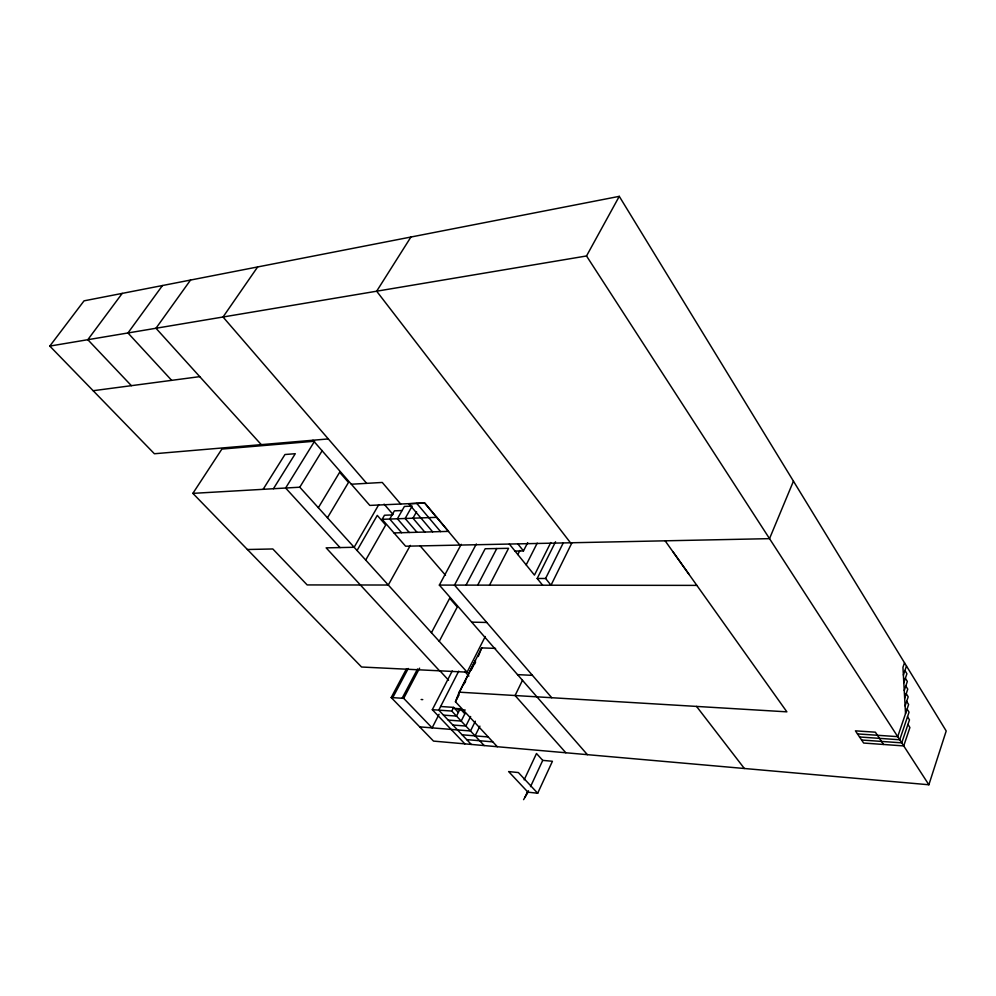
<?xml version="1.0" encoding="UTF-8"?>
<svg xmlns="http://www.w3.org/2000/svg" width="996" height="996" viewBox="0 0 996 996"><rect width="100%" height="100%" fill="white"/><g stroke="black" fill="none" stroke-linecap="round" stroke-linejoin="round"><path stroke-width="1.49" d="M406.418 668.938L391.204 697.549L433.509 741.099L928.87 784.761L946.2 730.977L619.275 196.349L84.05 300.842L49.8 346.085L154.392 453.753L328.307 438.925M904.679 698.208L907.767 689.145L905.8 685.958M905.103 705.915L908.203 696.839L906.223 693.664M903.82 682.758L906.92 673.744L904.941 670.52M904.244 690.489L907.344 681.451L905.364 678.251M903.384 675.027L906.485 666.038M904.505 662.801L902.949 667.295L905.538 713.622M497.328 746.726L455.458 701.744L459.243 692.17L481.715 647.898L495.61 648.384M473.872 664.556L475.453 660.597L458.558 693.888M478.254 656.501L481.715 647.898M793.451 481.168L769.522 538.649L405.596 546.206L382.14 519.327L384.481 515.231L392.088 514.944M537.691 793.239L518.393 772.56L508.62 771.576L527.955 792.169L537.691 793.239L552.431 761.28L542.733 760.371L536.495 753.511L524.17 779.831M524.855 797.485L527.407 791.994M527.183 793.501L528.465 790.749M530.532 786.641L542.733 760.371M522.477 680.305L515.081 695.519L565.84 752.764M475.092 735.87L479.91 726.134M571.866 542.932L551.012 585.212L545.596 578.477L537.18 578.489L555.544 541.762M545.596 578.477L563.226 542.957M475.341 721.216L470.498 730.977L419.69 726.868M470.635 716.498L465.867 726.047L452.881 725.026M465.319 712.887L461.198 721.079L448.212 720.096M550.776 542.571L534.454 575.115L509.342 544.053M464.858 713.783L460.189 708.779L456.504 716.087L443.506 715.128M456.554 698.968L458.658 694.835M464.248 683.804L465.655 681.04M471.245 670.009L473.349 665.876M455.458 701.744L458.932 694.897M474.208 664.78L475.602 662.041M452.246 670.955L432.326 709.675L451.786 711.057L453.641 707.384L458.359 712.426M526.187 564.894L537.205 543.156M340.034 547.576L285.628 488.028L314.587 441.228L221.884 449.072L192.875 493.369L361.548 667.009L467.136 672.163L485.264 636.519M439.074 714.281L432.127 727.877L403.691 698.358L391.204 697.549M515.007 551.062L523.46 550.913L527.681 542.671M517.82 554.535L519.912 550.452M458.733 671.13L438.763 710.136L471.257 744.435M489.534 585.138L508.57 548.31L485.164 548.746L466.028 585.113M477.707 585.125L496.792 548.535M439.248 641.337L457.289 606.975L449.682 598.272L431.442 632.709M402.11 698.258L417.585 668.926M403.691 698.358L419.59 668.179M476.325 543.99L454.512 585.1L551.747 697.723M392.748 697.648L408.248 668.478M587.391 754.669L439.361 585.088L461.235 544.302M49.8 346.085L586.52 255.972L619.275 196.349M410.34 545.385L388.291 585.025L307.166 584.926L272.817 548.97L247.394 549.506M416.577 511.745L412.954 518.206L424.769 532.051M365.706 560.063L385.689 525.017L377.272 515.38L357.054 550.489M378.779 504.648L354.14 547.277L326.153 547.862L439.547 670.818M523.585 799.651L527.955 792.169M327.46 517.783L348.488 482.438L339.636 472.303L318.346 507.711M192.875 493.369L299.784 487.206L322.293 450.516M273.427 488.725L295.264 453.715L284.968 454.512L263.118 489.322M410.925 237.023L376.662 291.206L570.471 542.783M257.653 266.94L223.029 317.002L366.665 483.346M190.547 280.038L155.974 328.257L261.276 444.639M162.473 285.528L127.961 332.963L171.661 380.348M122.222 293.384L87.822 339.698L131.385 385.676M93.163 390.718L199.748 376.637M351.339 484.23L382.252 482.45L400.678 504.026M402.085 510.525L394.416 510.848L389.735 519.053L401.6 532.711M382.14 519.327L436.783 517.335M394.005 532.922L448.561 531.378L424.806 503.055L408.821 503.764L432.638 531.827M439.361 585.088L696.851 585.387M471.718 622.151L486.77 622.463M517.522 674.628L532.437 675.35M459.243 692.17L786.865 711.841L665.129 540.816M421.146 699.503L422.752 699.603M857.506 733.915L897.72 736.654L908.626 704.521L906.659 701.371M440.63 706.488L453.641 707.384M452.981 708.268L460.189 708.779M859.56 736.978L899.724 739.767L909.049 712.19L907.082 709.065M458.036 709.55L465.244 710.048M861.615 740.016L901.729 742.854L909.485 719.859L907.518 716.747M462.132 734.799L488.239 736.965M466.713 739.63L492.796 741.871M432.326 709.675L464.858 743.863M451.786 711.057L484.205 745.568M440.394 671.329L448.561 680.181M299.784 487.206L467.136 672.163M464.858 671.578L468.917 676.072M312.931 440.244L369.815 505.408L424.545 502.955L459.891 545.086M409.256 532.486L397.404 518.767L404.413 506.429L412.132 506.093L405.148 518.493L416.975 532.275M384.083 504.113L393.059 514.509M420.1 545.82L445.486 575.215M416.776 503.416L440.568 531.603M537.18 578.489L542.608 585.2M517.808 543.878L523.46 550.913M696.54 706.413L744.373 768.501M673.259 552.195L689.12 574.48M883.502 744.473L875.384 732.185L855.44 730.852L863.644 743.041L903.721 745.929L909.908 727.528L907.941 724.428M586.52 255.972L928.87 784.761"/></g></svg>
